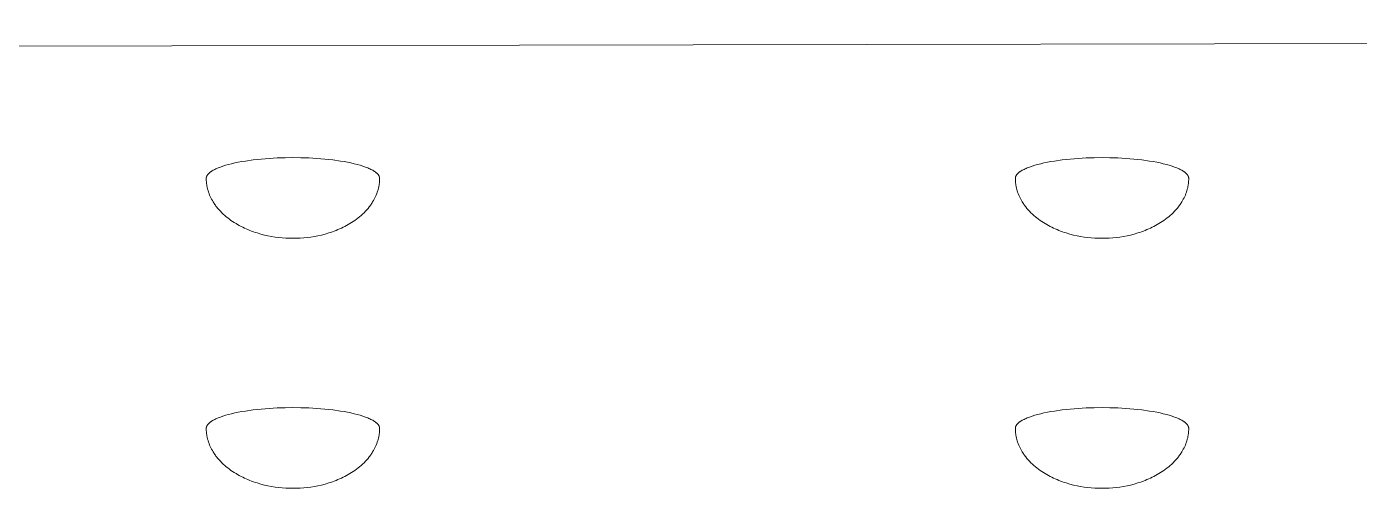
# Model space of a CAD drawing. Header units: inches. Extents: x -9 to 187, y -3 to 135.
# Drawn here: x 43 to 47.539, y 69.343 to 70.915 of the extents above; entities that cross this region are included whole.
import ezdxf

# ---------------------------------------------------------------- set-up
doc = ezdxf.new("R2010")
doc.units = ezdxf.units.IN
doc.layers.add('ZANO_R', color=7, linetype='Continuous', lineweight=0)

msp = doc.modelspace()

# ---------------------------------------------------------------- linework, layer by layer
at = {"layer": 'ZANO_R'}
for p, q in [((78.53873, 70.91451), (12.03027, 70.7902)), ((43.69785, 70.448), (43.68732, 70.44534)), ((43.70893, 70.45053), (43.69785, 70.448)), ((43.72053, 70.45291), (43.70893, 70.45053)), ((43.73259, 70.45514), (43.72053, 70.45291)), ((43.74506, 70.45721), (43.73259, 70.45514)), ((43.77102, 70.46085), (43.74506, 70.45721)), ((43.79794, 70.4638), (43.77102, 70.46085)), ((43.82538, 70.46604), (43.79794, 70.4638)), ((43.8529, 70.46759), (43.82538, 70.46604)), ((43.8801, 70.46849), (43.8529, 70.46759)), ((43.90663, 70.46878), (43.8801, 70.46849)), ((43.93316, 70.46849), (43.90663, 70.46878)), ((43.96035, 70.46759), (43.93316, 70.46849)), ((43.98787, 70.46604), (43.96035, 70.46759)), ((44.01531, 70.4638), (43.98787, 70.46604)), ((44.04224, 70.46085), (44.01531, 70.4638)), ((44.06819, 70.45721), (44.04224, 70.46085)), ((44.08067, 70.45514), (44.06819, 70.45721)), ((44.09273, 70.45291), (44.08067, 70.45514)), ((44.10432, 70.45053), (44.09273, 70.45291)), ((44.1154, 70.448), (44.10432, 70.45053)), ((44.12593, 70.44534), (44.1154, 70.448)), ((46.44307, 70.44534), (46.45359, 70.448)), ((46.45359, 70.448), (46.46467, 70.45053)), ((46.46467, 70.45053), (46.47627, 70.45291)), ((46.47627, 70.45291), (46.48833, 70.45514)), ((46.48833, 70.45514), (46.5008, 70.45721)), ((46.5008, 70.45721), (46.52676, 70.46085)), ((46.52676, 70.46085), (46.55369, 70.4638)), ((46.55369, 70.4638), (46.58113, 70.46604)), ((46.58113, 70.46604), (46.60864, 70.46759)), ((46.60864, 70.46759), (46.63584, 70.46849)), ((46.63584, 70.46849), (46.66237, 70.46878)), ((46.66237, 70.46878), (46.6889, 70.46849)), ((46.6889, 70.46849), (46.71609, 70.46759)), ((46.71609, 70.46759), (46.74361, 70.46604)), ((46.74361, 70.46604), (46.77105, 70.4638)), ((46.77105, 70.4638), (46.79798, 70.46085)), ((46.79798, 70.46085), (46.82394, 70.45721)), ((46.82394, 70.45721), (46.83641, 70.45514)), ((46.83641, 70.45514), (46.84847, 70.45291)), ((46.84847, 70.45291), (46.86006, 70.45053)), ((46.86006, 70.45053), (46.87115, 70.448)), ((46.87115, 70.448), (46.88167, 70.44534)), ((43.61166, 70.40101), (43.61159, 70.40061)), ((43.61174, 70.40141), (43.61166, 70.40101)), ((43.61183, 70.40181), (43.61174, 70.40141)), ((43.61193, 70.40221), (43.61183, 70.40181)), ((43.61204, 70.40261), (43.61193, 70.40221)), ((43.61215, 70.40301), (43.61204, 70.40261)), ((43.61228, 70.40341), (43.61215, 70.40301)), ((43.61242, 70.40382), (43.61228, 70.40341)), ((43.61256, 70.40422), (43.61242, 70.40382)), ((43.61272, 70.40462), (43.61256, 70.40422)), ((43.61289, 70.40503), (43.61272, 70.40462)), ((43.61306, 70.40544), (43.61289, 70.40503)), ((43.61325, 70.40584), (43.61306, 70.40544)), ((43.61345, 70.40625), (43.61325, 70.40584)), ((43.61365, 70.40666), (43.61345, 70.40625)), ((43.61387, 70.40706), (43.61365, 70.40666)), ((43.6141, 70.40747), (43.61387, 70.40706)), ((43.61434, 70.40788), (43.6141, 70.40747)), ((43.61459, 70.40829), (43.61434, 70.40788)), ((43.61485, 70.4087), (43.61459, 70.40829)), ((43.61511, 70.40911), (43.61485, 70.4087)), ((43.61569, 70.40993), (43.61511, 70.40911)), ((43.6163, 70.41075), (43.61569, 70.40993)), ((43.61695, 70.41158), (43.6163, 70.41075)), ((43.61765, 70.4124), (43.61695, 70.41158)), ((43.61839, 70.41323), (43.61765, 70.4124)), ((43.61918, 70.41405), (43.61839, 70.41323)), ((43.62001, 70.41488), (43.61918, 70.41405)), ((43.62088, 70.41571), (43.62001, 70.41488)), ((43.6218, 70.41654), (43.62088, 70.41571)), ((43.62277, 70.41736), (43.6218, 70.41654)), ((43.62377, 70.41819), (43.62277, 70.41736)), ((43.62483, 70.41902), (43.62377, 70.41819)), ((43.62593, 70.41984), (43.62483, 70.41902)), ((43.62707, 70.42067), (43.62593, 70.41984)), ((43.62826, 70.42149), (43.62707, 70.42067)), ((43.62949, 70.42231), (43.62826, 70.42149)), ((43.6321, 70.42396), (43.62949, 70.42231)), ((43.63489, 70.42559), (43.6321, 70.42396)), ((43.63786, 70.42721), (43.63489, 70.42559)), ((43.64102, 70.42882), (43.63786, 70.42721)), ((43.64435, 70.43042), (43.64102, 70.42882)), ((43.64787, 70.43201), (43.64435, 70.43042)), ((43.65157, 70.43358), (43.64787, 70.43201)), ((43.65545, 70.43513), (43.65157, 70.43358)), ((43.6595, 70.43666), (43.65545, 70.43513)), ((43.66812, 70.43966), (43.6595, 70.43666)), ((43.6774, 70.44255), (43.66812, 70.43966)), ((43.68732, 70.44534), (43.6774, 70.44255)), ((44.13585, 70.44255), (44.12593, 70.44534)), ((44.14514, 70.43966), (44.13585, 70.44255)), ((44.15376, 70.43666), (44.14514, 70.43966)), ((44.15781, 70.43513), (44.15376, 70.43666)), ((44.16168, 70.43358), (44.15781, 70.43513)), ((44.16538, 70.43201), (44.16168, 70.43358)), ((44.1689, 70.43042), (44.16538, 70.43201)), ((44.17224, 70.42882), (44.1689, 70.43042)), ((44.17539, 70.42721), (44.17224, 70.42882)), ((44.17836, 70.42559), (44.17539, 70.42721)), ((44.18115, 70.42396), (44.17836, 70.42559)), ((44.18376, 70.42231), (44.18115, 70.42396)), ((44.18499, 70.42149), (44.18376, 70.42231)), ((44.18618, 70.42067), (44.18499, 70.42149)), ((44.18733, 70.41984), (44.18618, 70.42067)), ((44.18842, 70.41902), (44.18733, 70.41984)), ((44.18948, 70.41819), (44.18842, 70.41902)), ((44.19049, 70.41736), (44.18948, 70.41819)), ((44.19145, 70.41654), (44.19049, 70.41736)), ((44.19237, 70.41571), (44.19145, 70.41654)), ((44.19324, 70.41488), (44.19237, 70.41571)), ((44.19407, 70.41405), (44.19324, 70.41488)), ((44.19486, 70.41323), (44.19407, 70.41405)), ((44.1956, 70.4124), (44.19486, 70.41323)), ((44.1963, 70.41158), (44.1956, 70.4124)), ((44.19695, 70.41075), (44.1963, 70.41158)), ((44.19757, 70.40993), (44.19695, 70.41075)), ((44.19814, 70.40911), (44.19757, 70.40993)), ((44.19841, 70.4087), (44.19814, 70.40911)), ((44.19867, 70.40829), (44.19841, 70.4087)), ((44.19891, 70.40788), (44.19867, 70.40829)), ((44.19915, 70.40747), (44.19891, 70.40788)), ((44.19938, 70.40706), (44.19915, 70.40747)), ((44.1996, 70.40666), (44.19938, 70.40706)), ((44.1998, 70.40625), (44.1996, 70.40666)), ((44.2, 70.40584), (44.1998, 70.40625)), ((44.20019, 70.40544), (44.2, 70.40584)), ((44.20037, 70.40503), (44.20019, 70.40544)), ((44.20053, 70.40462), (44.20037, 70.40503)), ((44.20069, 70.40422), (44.20053, 70.40462)), ((44.20084, 70.40382), (44.20069, 70.40422)), ((44.20097, 70.40341), (44.20084, 70.40382)), ((44.2011, 70.40301), (44.20097, 70.40341)), ((44.20122, 70.40261), (44.2011, 70.40301)), ((44.20132, 70.40221), (44.20122, 70.40261)), ((44.20142, 70.40181), (44.20132, 70.40221)), ((44.20151, 70.40141), (44.20142, 70.40181)), ((44.20159, 70.40101), (44.20151, 70.40141)), ((44.20166, 70.40061), (44.20159, 70.40101)), ((46.36734, 70.40061), (46.3674, 70.40101)), ((46.3674, 70.40101), (46.36748, 70.40141)), ((46.36748, 70.40141), (46.36757, 70.40181)), ((46.36757, 70.40181), (46.36767, 70.40221)), ((46.36767, 70.40221), (46.36778, 70.40261)), ((46.36778, 70.40261), (46.36789, 70.40301)), ((46.36789, 70.40301), (46.36802, 70.40341)), ((46.36802, 70.40341), (46.36816, 70.40382)), ((46.36816, 70.40382), (46.36831, 70.40422)), ((46.36831, 70.40422), (46.36846, 70.40462)), ((46.36846, 70.40462), (46.36863, 70.40503)), ((46.36863, 70.40503), (46.36881, 70.40544)), ((46.36881, 70.40544), (46.36899, 70.40584)), ((46.36899, 70.40584), (46.36919, 70.40625)), ((46.36919, 70.40625), (46.3694, 70.40666)), ((46.3694, 70.40666), (46.36961, 70.40706)), ((46.36961, 70.40706), (46.36984, 70.40747)), ((46.36984, 70.40747), (46.37008, 70.40788)), ((46.37008, 70.40788), (46.37033, 70.40829)), ((46.37033, 70.40829), (46.37059, 70.4087)), ((46.37059, 70.4087), (46.37086, 70.40911)), ((46.37086, 70.40911), (46.37143, 70.40993)), ((46.37143, 70.40993), (46.37204, 70.41075)), ((46.37204, 70.41075), (46.3727, 70.41158)), ((46.3727, 70.41158), (46.37339, 70.4124)), ((46.37339, 70.4124), (46.37414, 70.41323)), ((46.37414, 70.41323), (46.37492, 70.41405)), ((46.37492, 70.41405), (46.37575, 70.41488)), ((46.37575, 70.41488), (46.37663, 70.41571)), ((46.37663, 70.41571), (46.37755, 70.41654)), ((46.37755, 70.41654), (46.37851, 70.41736)), ((46.37851, 70.41736), (46.37952, 70.41819)), ((46.37952, 70.41819), (46.38057, 70.41902)), ((46.38057, 70.41902), (46.38167, 70.41984)), ((46.38167, 70.41984), (46.38281, 70.42067)), ((46.38281, 70.42067), (46.384, 70.42149)), ((46.384, 70.42149), (46.38524, 70.42231)), ((46.38524, 70.42231), (46.38784, 70.42396)), ((46.38784, 70.42396), (46.39063, 70.42559)), ((46.39063, 70.42559), (46.3936, 70.42721)), ((46.3936, 70.42721), (46.39676, 70.42882)), ((46.39676, 70.42882), (46.4001, 70.43042)), ((46.4001, 70.43042), (46.40361, 70.43201)), ((46.40361, 70.43201), (46.40731, 70.43358)), ((46.40731, 70.43358), (46.41119, 70.43513)), ((46.41119, 70.43513), (46.41524, 70.43666)), ((46.41524, 70.43666), (46.42386, 70.43966)), ((46.42386, 70.43966), (46.43314, 70.44255)), ((46.43314, 70.44255), (46.44307, 70.44534)), ((46.88167, 70.44534), (46.89159, 70.44255)), ((46.89159, 70.44255), (46.90088, 70.43966)), ((46.90088, 70.43966), (46.9095, 70.43666)), ((46.9095, 70.43666), (46.91355, 70.43513)), ((46.91355, 70.43513), (46.91742, 70.43358)), ((46.91742, 70.43358), (46.92112, 70.43201)), ((46.92112, 70.43201), (46.92464, 70.43042)), ((46.92464, 70.43042), (46.92798, 70.42882)), ((46.92798, 70.42882), (46.93113, 70.42721)), ((46.93113, 70.42721), (46.93411, 70.42559)), ((46.93411, 70.42559), (46.9369, 70.42396)), ((46.9369, 70.42396), (46.9395, 70.42231)), ((46.9395, 70.42231), (46.94074, 70.42149)), ((46.94074, 70.42149), (46.94193, 70.42067)), ((46.94193, 70.42067), (46.94307, 70.41984)), ((46.94307, 70.41984), (46.94417, 70.41902)), ((46.94417, 70.41902), (46.94522, 70.41819)), ((46.94522, 70.41819), (46.94623, 70.41736)), ((46.94623, 70.41736), (46.94719, 70.41654)), ((46.94719, 70.41654), (46.94811, 70.41571)), ((46.94811, 70.41571), (46.94898, 70.41488)), ((46.94898, 70.41488), (46.94981, 70.41405)), ((46.94981, 70.41405), (46.9506, 70.41323)), ((46.9506, 70.41323), (46.95134, 70.4124)), ((46.95134, 70.4124), (46.95204, 70.41158)), ((46.95204, 70.41158), (46.9527, 70.41075)), ((46.9527, 70.41075), (46.95331, 70.40993)), ((46.95331, 70.40993), (46.95388, 70.40911)), ((46.95388, 70.40911), (46.95415, 70.4087)), ((46.95415, 70.4087), (46.95441, 70.40829)), ((46.95441, 70.40829), (46.95466, 70.40788)), ((46.95466, 70.40788), (46.95489, 70.40747)), ((46.95489, 70.40747), (46.95512, 70.40706)), ((46.95512, 70.40706), (46.95534, 70.40666)), ((46.95534, 70.40666), (46.95555, 70.40625)), ((46.95555, 70.40625), (46.95574, 70.40584)), ((46.95574, 70.40584), (46.95593, 70.40544)), ((46.95593, 70.40544), (46.95611, 70.40503)), ((46.95611, 70.40503), (46.95627, 70.40462)), ((46.95627, 70.40462), (46.95643, 70.40422)), ((46.95643, 70.40422), (46.95658, 70.40382)), ((46.95658, 70.40382), (46.95671, 70.40341)), ((46.95671, 70.40341), (46.95684, 70.40301)), ((46.95684, 70.40301), (46.95696, 70.40261)), ((46.95696, 70.40261), (46.95707, 70.40221)), ((46.95707, 70.40221), (46.95716, 70.40181)), ((46.95716, 70.40181), (46.95725, 70.40141)), ((46.95725, 70.40141), (46.95733, 70.40101)), ((46.95733, 70.40101), (46.9574, 70.40061)), ((43.61139, 70.39863), (43.61137, 70.39824)), ((43.61137, 70.39824), (43.61137, 70.39785)), ((43.61139, 70.39518), (43.61137, 70.39785)), ((43.61141, 70.39903), (43.61139, 70.39863)), ((43.61147, 70.39252), (43.61139, 70.39518)), ((43.61144, 70.39942), (43.61141, 70.39903)), ((43.61148, 70.39982), (43.61144, 70.39942)), ((43.61159, 70.38987), (43.61147, 70.39252)), ((43.61153, 70.40021), (43.61148, 70.39982)), ((43.61159, 70.40061), (43.61153, 70.40021)), ((43.61177, 70.38723), (43.61159, 70.38987)), ((43.61199, 70.3846), (43.61177, 70.38723)), ((43.61226, 70.38198), (43.61199, 70.3846)), ((43.61258, 70.37936), (43.61226, 70.38198)), ((43.61295, 70.37676), (43.61258, 70.37936)), ((43.61337, 70.37416), (43.61295, 70.37676)), ((43.61383, 70.37158), (43.61337, 70.37416)), ((43.61434, 70.36901), (43.61383, 70.37158)), ((43.61489, 70.36644), (43.61434, 70.36901)), ((43.6155, 70.36389), (43.61489, 70.36644)), ((43.61614, 70.36135), (43.6155, 70.36389)), ((43.61683, 70.35882), (43.61614, 70.36135)), ((43.61757, 70.3563), (43.61683, 70.35882)), ((43.61917, 70.3513), (43.61757, 70.3563)), ((44.19568, 70.3563), (44.19408, 70.3513)), ((44.19642, 70.35882), (44.19568, 70.3563)), ((44.19711, 70.36135), (44.19642, 70.35882)), ((44.19776, 70.36389), (44.19711, 70.36135)), ((44.19836, 70.36644), (44.19776, 70.36389)), ((44.19891, 70.36901), (44.19836, 70.36644)), ((44.19942, 70.37158), (44.19891, 70.36901)), ((44.19988, 70.37416), (44.19942, 70.37158)), ((44.2003, 70.37676), (44.19988, 70.37416)), ((44.20067, 70.37936), (44.2003, 70.37676)), ((44.20099, 70.38198), (44.20067, 70.37936)), ((44.20126, 70.3846), (44.20099, 70.38198)), ((44.20148, 70.38723), (44.20126, 70.3846)), ((44.20166, 70.38987), (44.20148, 70.38723)), ((44.20172, 70.40021), (44.20166, 70.40061)), ((44.20178, 70.39252), (44.20166, 70.38987)), ((44.20177, 70.39982), (44.20172, 70.40021)), ((44.20181, 70.39942), (44.20177, 70.39982)), ((44.20186, 70.39518), (44.20178, 70.39252)), ((44.20184, 70.39903), (44.20181, 70.39942)), ((44.20187, 70.39863), (44.20184, 70.39903)), ((44.20188, 70.39785), (44.20186, 70.39518)), ((44.20188, 70.39824), (44.20187, 70.39863)), ((44.20188, 70.39785), (44.20188, 70.39824)), ((46.36711, 70.39785), (46.36712, 70.39824)), ((46.36714, 70.39518), (46.36711, 70.39785)), ((46.36712, 70.39824), (46.36713, 70.39863)), ((46.36713, 70.39863), (46.36715, 70.39903)), ((46.36721, 70.39252), (46.36714, 70.39518)), ((46.36715, 70.39903), (46.36718, 70.39942)), ((46.36718, 70.39942), (46.36723, 70.39982)), ((46.36734, 70.38987), (46.36721, 70.39252)), ((46.36723, 70.39982), (46.36728, 70.40021)), ((46.36728, 70.40021), (46.36734, 70.40061)), ((46.36751, 70.38723), (46.36734, 70.38987)), ((46.36773, 70.3846), (46.36751, 70.38723)), ((46.36801, 70.38198), (46.36773, 70.3846)), ((46.36833, 70.37936), (46.36801, 70.38198)), ((46.3687, 70.37676), (46.36833, 70.37936)), ((46.36911, 70.37416), (46.3687, 70.37676)), ((46.36957, 70.37158), (46.36911, 70.37416)), ((46.37008, 70.36901), (46.36957, 70.37158)), ((46.37064, 70.36644), (46.37008, 70.36901)), ((46.37124, 70.36389), (46.37064, 70.36644)), ((46.37188, 70.36135), (46.37124, 70.36389)), ((46.37257, 70.35882), (46.37188, 70.36135)), ((46.37331, 70.3563), (46.37257, 70.35882)), ((46.37491, 70.3513), (46.37331, 70.3563)), ((46.95143, 70.3563), (46.94982, 70.3513)), ((46.95216, 70.35882), (46.95143, 70.3563)), ((46.95285, 70.36135), (46.95216, 70.35882)), ((46.9535, 70.36389), (46.95285, 70.36135)), ((46.9541, 70.36644), (46.9535, 70.36389)), ((46.95466, 70.36901), (46.9541, 70.36644)), ((46.95516, 70.37158), (46.95466, 70.36901)), ((46.95563, 70.37416), (46.95516, 70.37158)), ((46.95604, 70.37676), (46.95563, 70.37416)), ((46.95641, 70.37936), (46.95604, 70.37676)), ((46.95673, 70.38198), (46.95641, 70.37936)), ((46.957, 70.3846), (46.95673, 70.38198)), ((46.95723, 70.38723), (46.957, 70.3846)), ((46.9574, 70.38987), (46.95723, 70.38723)), ((46.9574, 70.40061), (46.95746, 70.40021)), ((46.95752, 70.39252), (46.9574, 70.38987)), ((46.95746, 70.40021), (46.95751, 70.39982)), ((46.95751, 70.39982), (46.95755, 70.39942)), ((46.9576, 70.39518), (46.95752, 70.39252)), ((46.95755, 70.39942), (46.95758, 70.39903)), ((46.95758, 70.39903), (46.95761, 70.39863)), ((46.95763, 70.39785), (46.9576, 70.39518)), ((46.95761, 70.39863), (46.95762, 70.39824)), ((46.95762, 70.39824), (46.95763, 70.39785)), ((43.62095, 70.34635), (43.61917, 70.3513)), ((43.6229, 70.34145), (43.62095, 70.34635)), ((43.62501, 70.33661), (43.6229, 70.34145)), ((43.62729, 70.33182), (43.62501, 70.33661)), ((43.62973, 70.32709), (43.62729, 70.33182)), ((43.63233, 70.32243), (43.62973, 70.32709)), ((43.63508, 70.31782), (43.63233, 70.32243)), ((43.63687, 70.31498), (43.63508, 70.31782)), ((43.63872, 70.31218), (43.63687, 70.31498)), ((43.64061, 70.30941), (43.63872, 70.31218)), ((44.17454, 70.31218), (44.17264, 70.30941)), ((44.17638, 70.31498), (44.17454, 70.31218)), ((44.17817, 70.31782), (44.17638, 70.31498)), ((44.18092, 70.32243), (44.17817, 70.31782)), ((44.18352, 70.32709), (44.18092, 70.32243)), ((44.18596, 70.33182), (44.18352, 70.32709)), ((44.18824, 70.33661), (44.18596, 70.33182)), ((44.19035, 70.34145), (44.18824, 70.33661)), ((44.1923, 70.34635), (44.19035, 70.34145)), ((44.19408, 70.3513), (44.1923, 70.34635)), ((46.37669, 70.34635), (46.37491, 70.3513)), ((46.37864, 70.34145), (46.37669, 70.34635)), ((46.38075, 70.33661), (46.37864, 70.34145)), ((46.38303, 70.33182), (46.38075, 70.33661)), ((46.38547, 70.32709), (46.38303, 70.33182)), ((46.38807, 70.32243), (46.38547, 70.32709)), ((46.39082, 70.31782), (46.38807, 70.32243)), ((46.39261, 70.31498), (46.39082, 70.31782)), ((46.39446, 70.31218), (46.39261, 70.31498)), ((46.39635, 70.30941), (46.39446, 70.31218)), ((46.93028, 70.31218), (46.92838, 70.30941)), ((46.93212, 70.31498), (46.93028, 70.31218)), ((46.93391, 70.31782), (46.93212, 70.31498)), ((46.93667, 70.32243), (46.93391, 70.31782)), ((46.93926, 70.32709), (46.93667, 70.32243)), ((46.9417, 70.33182), (46.93926, 70.32709)), ((46.94398, 70.33661), (46.9417, 70.33182)), ((46.9461, 70.34145), (46.94398, 70.33661)), ((46.94804, 70.34635), (46.9461, 70.34145)), ((46.94982, 70.3513), (46.94804, 70.34635)), ((43.64256, 70.30667), (43.64061, 70.30941)), ((43.64455, 70.30397), (43.64256, 70.30667)), ((43.64659, 70.3013), (43.64455, 70.30397)), ((43.65081, 70.29607), (43.64659, 70.3013)), ((43.65521, 70.29098), (43.65081, 70.29607)), ((43.65978, 70.28602), (43.65521, 70.29098)), ((43.6645, 70.2812), (43.65978, 70.28602)), ((43.66938, 70.27652), (43.6645, 70.2812)), ((43.6744, 70.27198), (43.66938, 70.27652)), ((43.67955, 70.26758), (43.6744, 70.27198)), ((43.68482, 70.26332), (43.67955, 70.26758)), ((44.1337, 70.26758), (44.12843, 70.26332)), ((44.13886, 70.27198), (44.1337, 70.26758)), ((44.14387, 70.27652), (44.13886, 70.27198)), ((44.14875, 70.2812), (44.14387, 70.27652)), ((44.15348, 70.28602), (44.14875, 70.2812)), ((44.15804, 70.29098), (44.15348, 70.28602)), ((44.16244, 70.29607), (44.15804, 70.29098)), ((44.16666, 70.3013), (44.16244, 70.29607)), ((44.1687, 70.30397), (44.16666, 70.3013)), ((44.1707, 70.30667), (44.1687, 70.30397)), ((44.17264, 70.30941), (44.1707, 70.30667)), ((46.3983, 70.30667), (46.39635, 70.30941)), ((46.40029, 70.30397), (46.3983, 70.30667)), ((46.40233, 70.3013), (46.40029, 70.30397)), ((46.40655, 70.29607), (46.40233, 70.3013)), ((46.41095, 70.29098), (46.40655, 70.29607)), ((46.41552, 70.28602), (46.41095, 70.29098)), ((46.42024, 70.2812), (46.41552, 70.28602)), ((46.42512, 70.27652), (46.42024, 70.2812)), ((46.43014, 70.27198), (46.42512, 70.27652)), ((46.43529, 70.26758), (46.43014, 70.27198)), ((46.44057, 70.26332), (46.43529, 70.26758)), ((46.88945, 70.26758), (46.88417, 70.26332)), ((46.8946, 70.27198), (46.88945, 70.26758)), ((46.89962, 70.27652), (46.8946, 70.27198)), ((46.90449, 70.2812), (46.89962, 70.27652)), ((46.90922, 70.28602), (46.90449, 70.2812)), ((46.91378, 70.29098), (46.90922, 70.28602)), ((46.91818, 70.29607), (46.91378, 70.29098)), ((46.9224, 70.3013), (46.91818, 70.29607)), ((46.92444, 70.30397), (46.9224, 70.3013)), ((46.92644, 70.30667), (46.92444, 70.30397)), ((46.92838, 70.30941), (46.92644, 70.30667)), ((43.69022, 70.2592), (43.68482, 70.26332)), ((43.69571, 70.25522), (43.69022, 70.2592)), ((43.70131, 70.25138), (43.69571, 70.25522)), ((43.707, 70.24768), (43.70131, 70.25138)), ((43.71277, 70.24412), (43.707, 70.24768)), ((43.71838, 70.24083), (43.71277, 70.24412)), ((43.72406, 70.23766), (43.71838, 70.24083)), ((43.72983, 70.23461), (43.72406, 70.23766)), ((43.73566, 70.23168), (43.72983, 70.23461)), ((43.74156, 70.22886), (43.73566, 70.23168)), ((43.74752, 70.22616), (43.74156, 70.22886)), ((43.75354, 70.22357), (43.74752, 70.22616)), ((43.75961, 70.2211), (43.75354, 70.22357)), ((43.76573, 70.21874), (43.75961, 70.2211)), ((44.05365, 70.2211), (44.04753, 70.21874)), ((44.05972, 70.22357), (44.05365, 70.2211)), ((44.06573, 70.22616), (44.05972, 70.22357)), ((44.07169, 70.22886), (44.06573, 70.22616)), ((44.07759, 70.23168), (44.07169, 70.22886)), ((44.08343, 70.23461), (44.07759, 70.23168)), ((44.08919, 70.23766), (44.08343, 70.23461)), ((44.09488, 70.24083), (44.08919, 70.23766)), ((44.10049, 70.24412), (44.09488, 70.24083)), ((44.10625, 70.24768), (44.10049, 70.24412)), ((44.11194, 70.25138), (44.10625, 70.24768)), ((44.11754, 70.25522), (44.11194, 70.25138)), ((44.12304, 70.2592), (44.11754, 70.25522)), ((44.12843, 70.26332), (44.12304, 70.2592)), ((46.44596, 70.2592), (46.44057, 70.26332)), ((46.45146, 70.25522), (46.44596, 70.2592)), ((46.45705, 70.25138), (46.45146, 70.25522)), ((46.46274, 70.24768), (46.45705, 70.25138)), ((46.46851, 70.24412), (46.46274, 70.24768)), ((46.47412, 70.24083), (46.46851, 70.24412)), ((46.47981, 70.23766), (46.47412, 70.24083)), ((46.48557, 70.23461), (46.47981, 70.23766)), ((46.4914, 70.23168), (46.48557, 70.23461)), ((46.4973, 70.22886), (46.4914, 70.23168)), ((46.50326, 70.22616), (46.4973, 70.22886)), ((46.50928, 70.22357), (46.50326, 70.22616)), ((46.51535, 70.2211), (46.50928, 70.22357)), ((46.52147, 70.21874), (46.51535, 70.2211)), ((46.80939, 70.2211), (46.80327, 70.21874)), ((46.81546, 70.22357), (46.80939, 70.2211)), ((46.82148, 70.22616), (46.81546, 70.22357)), ((46.82744, 70.22886), (46.82148, 70.22616)), ((46.83334, 70.23168), (46.82744, 70.22886)), ((46.83917, 70.23461), (46.83334, 70.23168)), ((46.84493, 70.23766), (46.83917, 70.23461)), ((46.85062, 70.24083), (46.84493, 70.23766)), ((46.85623, 70.24412), (46.85062, 70.24083)), ((46.862, 70.24768), (46.85623, 70.24412)), ((46.86768, 70.25138), (46.862, 70.24768)), ((46.87328, 70.25522), (46.86768, 70.25138)), ((46.87878, 70.2592), (46.87328, 70.25522)), ((46.88417, 70.26332), (46.87878, 70.2592)), ((43.77189, 70.21649), (43.76573, 70.21874)), ((43.7781, 70.21436), (43.77189, 70.21649)), ((43.78434, 70.21234), (43.7781, 70.21436)), ((43.79691, 70.20863), (43.78434, 70.21234)), ((43.80958, 70.20536), (43.79691, 70.20863)), ((43.82151, 70.2027), (43.80958, 70.20536)), ((43.83353, 70.20039), (43.82151, 70.2027)), ((43.84562, 70.19844), (43.83353, 70.20039)), ((43.85777, 70.19684), (43.84562, 70.19844)), ((43.86996, 70.1956), (43.85777, 70.19684)), ((43.88218, 70.19472), (43.86996, 70.1956)), ((43.89441, 70.1942), (43.88218, 70.19472)), ((43.90663, 70.19403), (43.89441, 70.1942)), ((43.91885, 70.1942), (43.90663, 70.19403)), ((43.93107, 70.19472), (43.91885, 70.1942)), ((43.94329, 70.1956), (43.93107, 70.19472)), ((43.95548, 70.19684), (43.94329, 70.1956)), ((43.96763, 70.19844), (43.95548, 70.19684)), ((43.97972, 70.20039), (43.96763, 70.19844)), ((43.99174, 70.2027), (43.97972, 70.20039)), ((44.00367, 70.20536), (43.99174, 70.2027)), ((44.01634, 70.20863), (44.00367, 70.20536)), ((44.02891, 70.21234), (44.01634, 70.20863)), ((44.03516, 70.21436), (44.02891, 70.21234)), ((44.04136, 70.21649), (44.03516, 70.21436)), ((44.04753, 70.21874), (44.04136, 70.21649)), ((46.52763, 70.21649), (46.52147, 70.21874)), ((46.53384, 70.21436), (46.52763, 70.21649)), ((46.54008, 70.21234), (46.53384, 70.21436)), ((46.55266, 70.20863), (46.54008, 70.21234)), ((46.56533, 70.20536), (46.55266, 70.20863)), ((46.57726, 70.2027), (46.56533, 70.20536)), ((46.58927, 70.20039), (46.57726, 70.2027)), ((46.60137, 70.19844), (46.58927, 70.20039)), ((46.61351, 70.19684), (46.60137, 70.19844)), ((46.6257, 70.1956), (46.61351, 70.19684)), ((46.63792, 70.19472), (46.6257, 70.1956)), ((46.65015, 70.1942), (46.63792, 70.19472)), ((46.66237, 70.19403), (46.65015, 70.1942)), ((46.67459, 70.1942), (46.66237, 70.19403)), ((46.68682, 70.19472), (46.67459, 70.1942)), ((46.69903, 70.1956), (46.68682, 70.19472)), ((46.71122, 70.19684), (46.69903, 70.1956)), ((46.72337, 70.19844), (46.71122, 70.19684)), ((46.73546, 70.20039), (46.72337, 70.19844)), ((46.74748, 70.2027), (46.73546, 70.20039)), ((46.75941, 70.20536), (46.74748, 70.2027)), ((46.77208, 70.20863), (46.75941, 70.20536)), ((46.78466, 70.21234), (46.77208, 70.20863)), ((46.7909, 70.21436), (46.78466, 70.21234)), ((46.7971, 70.21649), (46.7909, 70.21436)), ((46.80327, 70.21874), (46.7971, 70.21649)), ((43.65545, 69.58417), (43.65157, 69.58262)), ((43.6595, 69.5857), (43.65545, 69.58417)), ((43.66812, 69.58869), (43.6595, 69.5857)), ((43.6774, 69.59159), (43.66812, 69.58869)), ((43.68732, 69.59438), (43.6774, 69.59159)), ((43.69785, 69.59704), (43.68732, 69.59438)), ((43.70893, 69.59957), (43.69785, 69.59704)), ((43.72053, 69.60195), (43.70893, 69.59957)), ((43.73259, 69.60418), (43.72053, 69.60195)), ((43.74506, 69.60625), (43.73259, 69.60418)), ((43.77102, 69.60989), (43.74506, 69.60625)), ((43.79794, 69.61283), (43.77102, 69.60989)), ((43.82538, 69.61508), (43.79794, 69.61283)), ((43.8529, 69.61663), (43.82538, 69.61508)), ((43.8801, 69.61753), (43.8529, 69.61663)), ((43.90663, 69.61781), (43.8801, 69.61753)), ((43.93316, 69.61753), (43.90663, 69.61781)), ((43.96035, 69.61663), (43.93316, 69.61753)), ((43.98787, 69.61508), (43.96035, 69.61663)), ((44.01531, 69.61283), (43.98787, 69.61508)), ((44.04224, 69.60989), (44.01531, 69.61283)), ((44.06819, 69.60625), (44.04224, 69.60989)), ((44.08067, 69.60418), (44.06819, 69.60625)), ((44.09273, 69.60195), (44.08067, 69.60418)), ((44.10432, 69.59957), (44.09273, 69.60195)), ((44.1154, 69.59704), (44.10432, 69.59957)), ((44.12593, 69.59438), (44.1154, 69.59704)), ((44.13585, 69.59159), (44.12593, 69.59438)), ((44.14514, 69.58869), (44.13585, 69.59159)), ((44.15376, 69.5857), (44.14514, 69.58869)), ((44.15781, 69.58417), (44.15376, 69.5857)), ((44.16168, 69.58262), (44.15781, 69.58417)), ((46.40731, 69.58262), (46.41119, 69.58417)), ((46.41119, 69.58417), (46.41524, 69.5857)), ((46.41524, 69.5857), (46.42386, 69.58869)), ((46.42386, 69.58869), (46.43314, 69.59159)), ((46.43314, 69.59159), (46.44307, 69.59438)), ((46.44307, 69.59438), (46.45359, 69.59704)), ((46.45359, 69.59704), (46.46467, 69.59957)), ((46.46467, 69.59957), (46.47627, 69.60195)), ((46.47627, 69.60195), (46.48833, 69.60418)), ((46.48833, 69.60418), (46.5008, 69.60625)), ((46.5008, 69.60625), (46.52676, 69.60989)), ((46.52676, 69.60989), (46.55369, 69.61283)), ((46.55369, 69.61283), (46.58113, 69.61508)), ((46.58113, 69.61508), (46.60864, 69.61663)), ((46.60864, 69.61663), (46.63584, 69.61753)), ((46.63584, 69.61753), (46.66237, 69.61781)), ((46.66237, 69.61781), (46.6889, 69.61753)), ((46.6889, 69.61753), (46.71609, 69.61663)), ((46.71609, 69.61663), (46.74361, 69.61508)), ((46.74361, 69.61508), (46.77105, 69.61283)), ((46.77105, 69.61283), (46.79798, 69.60989)), ((46.79798, 69.60989), (46.82394, 69.60625)), ((46.82394, 69.60625), (46.83641, 69.60418)), ((46.83641, 69.60418), (46.84847, 69.60195)), ((46.84847, 69.60195), (46.86006, 69.59957)), ((46.86006, 69.59957), (46.87115, 69.59704)), ((46.87115, 69.59704), (46.88167, 69.59438)), ((46.88167, 69.59438), (46.89159, 69.59159)), ((46.89159, 69.59159), (46.90088, 69.58869)), ((46.90088, 69.58869), (46.9095, 69.5857)), ((46.9095, 69.5857), (46.91355, 69.58417)), ((46.91355, 69.58417), (46.91742, 69.58262)), ((43.61139, 69.54767), (43.61137, 69.54728)), ((43.61137, 69.54728), (43.61137, 69.54689)), ((43.61139, 69.54422), (43.61137, 69.54689)), ((43.61141, 69.54806), (43.61139, 69.54767)), ((43.61147, 69.54156), (43.61139, 69.54422)), ((43.61144, 69.54846), (43.61141, 69.54806)), ((43.61148, 69.54886), (43.61144, 69.54846)), ((43.61159, 69.53891), (43.61147, 69.54156)), ((43.61153, 69.54925), (43.61148, 69.54886)), ((43.61159, 69.54965), (43.61153, 69.54925)), ((43.61166, 69.55005), (43.61159, 69.54965)), ((43.61177, 69.53627), (43.61159, 69.53891)), ((43.61174, 69.55045), (43.61166, 69.55005)), ((43.61183, 69.55085), (43.61174, 69.55045)), ((43.61193, 69.55125), (43.61183, 69.55085)), ((43.61204, 69.55165), (43.61193, 69.55125)), ((43.61215, 69.55205), (43.61204, 69.55165)), ((43.61228, 69.55245), (43.61215, 69.55205)), ((43.61242, 69.55285), (43.61228, 69.55245)), ((43.61256, 69.55326), (43.61242, 69.55285)), ((43.61272, 69.55366), (43.61256, 69.55326)), ((43.61289, 69.55407), (43.61272, 69.55366)), ((43.61306, 69.55447), (43.61289, 69.55407)), ((43.61325, 69.55488), (43.61306, 69.55447)), ((43.61345, 69.55529), (43.61325, 69.55488)), ((43.61365, 69.55569), (43.61345, 69.55529)), ((43.61387, 69.5561), (43.61365, 69.55569)), ((43.6141, 69.55651), (43.61387, 69.5561)), ((43.61434, 69.55692), (43.6141, 69.55651)), ((43.61459, 69.55733), (43.61434, 69.55692)), ((43.61485, 69.55774), (43.61459, 69.55733)), ((43.61511, 69.55815), (43.61485, 69.55774)), ((43.61569, 69.55897), (43.61511, 69.55815)), ((43.6163, 69.55979), (43.61569, 69.55897)), ((43.61695, 69.56062), (43.6163, 69.55979)), ((43.61765, 69.56144), (43.61695, 69.56062)), ((43.61839, 69.56227), (43.61765, 69.56144)), ((43.61918, 69.56309), (43.61839, 69.56227)), ((43.62001, 69.56392), (43.61918, 69.56309)), ((43.62088, 69.56475), (43.62001, 69.56392)), ((43.6218, 69.56557), (43.62088, 69.56475)), ((43.62277, 69.5664), (43.6218, 69.56557)), ((43.62377, 69.56723), (43.62277, 69.5664)), ((43.62483, 69.56806), (43.62377, 69.56723)), ((43.62593, 69.56888), (43.62483, 69.56806)), ((43.62707, 69.56971), (43.62593, 69.56888)), ((43.62826, 69.57053), (43.62707, 69.56971)), ((43.62949, 69.57135), (43.62826, 69.57053)), ((43.6321, 69.57299), (43.62949, 69.57135)), ((43.63489, 69.57463), (43.6321, 69.57299)), ((43.63786, 69.57625), (43.63489, 69.57463)), ((43.64102, 69.57786), (43.63786, 69.57625)), ((43.64435, 69.57946), (43.64102, 69.57786)), ((43.64787, 69.58105), (43.64435, 69.57946)), ((43.65157, 69.58262), (43.64787, 69.58105)), ((44.16538, 69.58105), (44.16168, 69.58262)), ((44.1689, 69.57946), (44.16538, 69.58105)), ((44.17224, 69.57786), (44.1689, 69.57946)), ((44.17539, 69.57625), (44.17224, 69.57786)), ((44.17836, 69.57463), (44.17539, 69.57625)), ((44.18115, 69.57299), (44.17836, 69.57463)), ((44.18376, 69.57135), (44.18115, 69.57299)), ((44.18499, 69.57053), (44.18376, 69.57135)), ((44.18618, 69.56971), (44.18499, 69.57053)), ((44.18733, 69.56888), (44.18618, 69.56971)), ((44.18842, 69.56806), (44.18733, 69.56888)), ((44.18948, 69.56723), (44.18842, 69.56806)), ((44.19049, 69.5664), (44.18948, 69.56723)), ((44.19145, 69.56557), (44.19049, 69.5664)), ((44.19237, 69.56475), (44.19145, 69.56557)), ((44.19324, 69.56392), (44.19237, 69.56475)), ((44.19407, 69.56309), (44.19324, 69.56392)), ((44.19486, 69.56227), (44.19407, 69.56309)), ((44.1956, 69.56144), (44.19486, 69.56227)), ((44.1963, 69.56062), (44.1956, 69.56144)), ((44.19695, 69.55979), (44.1963, 69.56062)), ((44.19757, 69.55897), (44.19695, 69.55979)), ((44.19814, 69.55815), (44.19757, 69.55897)), ((44.19841, 69.55774), (44.19814, 69.55815)), ((44.19867, 69.55733), (44.19841, 69.55774)), ((44.19891, 69.55692), (44.19867, 69.55733)), ((44.19915, 69.55651), (44.19891, 69.55692)), ((44.19938, 69.5561), (44.19915, 69.55651)), ((44.1996, 69.55569), (44.19938, 69.5561)), ((44.1998, 69.55529), (44.1996, 69.55569)), ((44.2, 69.55488), (44.1998, 69.55529)), ((44.20019, 69.55447), (44.2, 69.55488)), ((44.20037, 69.55407), (44.20019, 69.55447)), ((44.20053, 69.55366), (44.20037, 69.55407)), ((44.20069, 69.55326), (44.20053, 69.55366)), ((44.20084, 69.55285), (44.20069, 69.55326)), ((44.20097, 69.55245), (44.20084, 69.55285)), ((44.2011, 69.55205), (44.20097, 69.55245)), ((44.20122, 69.55165), (44.2011, 69.55205)), ((44.20132, 69.55125), (44.20122, 69.55165)), ((44.20142, 69.55085), (44.20132, 69.55125)), ((44.20151, 69.55045), (44.20142, 69.55085)), ((44.20166, 69.53891), (44.20148, 69.53627)), ((44.20159, 69.55005), (44.20151, 69.55045)), ((44.20166, 69.54965), (44.20159, 69.55005)), ((44.20172, 69.54925), (44.20166, 69.54965)), ((44.20178, 69.54156), (44.20166, 69.53891)), ((44.20177, 69.54886), (44.20172, 69.54925)), ((44.20181, 69.54846), (44.20177, 69.54886)), ((44.20186, 69.54422), (44.20178, 69.54156)), ((44.20184, 69.54806), (44.20181, 69.54846)), ((44.20187, 69.54767), (44.20184, 69.54806)), ((44.20188, 69.54689), (44.20186, 69.54422)), ((44.20188, 69.54728), (44.20187, 69.54767)), ((44.20188, 69.54689), (44.20188, 69.54728)), ((46.36711, 69.54689), (46.36712, 69.54728)), ((46.36714, 69.54422), (46.36711, 69.54689)), ((46.36712, 69.54728), (46.36713, 69.54767)), ((46.36713, 69.54767), (46.36715, 69.54806)), ((46.36721, 69.54156), (46.36714, 69.54422)), ((46.36715, 69.54806), (46.36718, 69.54846)), ((46.36718, 69.54846), (46.36723, 69.54886)), ((46.36734, 69.53891), (46.36721, 69.54156)), ((46.36723, 69.54886), (46.36728, 69.54925)), ((46.36728, 69.54925), (46.36734, 69.54965)), ((46.36734, 69.54965), (46.3674, 69.55005)), ((46.36751, 69.53627), (46.36734, 69.53891)), ((46.3674, 69.55005), (46.36748, 69.55045)), ((46.36748, 69.55045), (46.36757, 69.55085)), ((46.36757, 69.55085), (46.36767, 69.55125)), ((46.36767, 69.55125), (46.36778, 69.55165)), ((46.36778, 69.55165), (46.36789, 69.55205)), ((46.36789, 69.55205), (46.36802, 69.55245)), ((46.36802, 69.55245), (46.36816, 69.55285)), ((46.36816, 69.55285), (46.36831, 69.55326)), ((46.36831, 69.55326), (46.36846, 69.55366)), ((46.36846, 69.55366), (46.36863, 69.55407)), ((46.36863, 69.55407), (46.36881, 69.55447)), ((46.36881, 69.55447), (46.36899, 69.55488)), ((46.36899, 69.55488), (46.36919, 69.55529)), ((46.36919, 69.55529), (46.3694, 69.55569)), ((46.3694, 69.55569), (46.36961, 69.5561)), ((46.36961, 69.5561), (46.36984, 69.55651)), ((46.36984, 69.55651), (46.37008, 69.55692)), ((46.37008, 69.55692), (46.37033, 69.55733)), ((46.37033, 69.55733), (46.37059, 69.55774)), ((46.37059, 69.55774), (46.37086, 69.55815)), ((46.37086, 69.55815), (46.37143, 69.55897)), ((46.37143, 69.55897), (46.37204, 69.55979)), ((46.37204, 69.55979), (46.3727, 69.56062)), ((46.3727, 69.56062), (46.37339, 69.56144)), ((46.37339, 69.56144), (46.37414, 69.56227)), ((46.37414, 69.56227), (46.37492, 69.56309)), ((46.37492, 69.56309), (46.37575, 69.56392)), ((46.37575, 69.56392), (46.37663, 69.56475)), ((46.37663, 69.56475), (46.37755, 69.56557)), ((46.37755, 69.56557), (46.37851, 69.5664)), ((46.37851, 69.5664), (46.37952, 69.56723)), ((46.37952, 69.56723), (46.38057, 69.56806)), ((46.38057, 69.56806), (46.38167, 69.56888)), ((46.38167, 69.56888), (46.38281, 69.56971)), ((46.38281, 69.56971), (46.384, 69.57053)), ((46.384, 69.57053), (46.38524, 69.57135)), ((46.38524, 69.57135), (46.38784, 69.57299)), ((46.38784, 69.57299), (46.39063, 69.57463)), ((46.39063, 69.57463), (46.3936, 69.57625)), ((46.3936, 69.57625), (46.39676, 69.57786)), ((46.39676, 69.57786), (46.4001, 69.57946)), ((46.4001, 69.57946), (46.40361, 69.58105)), ((46.40361, 69.58105), (46.40731, 69.58262)), ((46.91742, 69.58262), (46.92112, 69.58105)), ((46.92112, 69.58105), (46.92464, 69.57946)), ((46.92464, 69.57946), (46.92798, 69.57786)), ((46.92798, 69.57786), (46.93113, 69.57625)), ((46.93113, 69.57625), (46.93411, 69.57463)), ((46.93411, 69.57463), (46.9369, 69.57299)), ((46.9369, 69.57299), (46.9395, 69.57135)), ((46.9395, 69.57135), (46.94074, 69.57053)), ((46.94074, 69.57053), (46.94193, 69.56971)), ((46.94193, 69.56971), (46.94307, 69.56888)), ((46.94307, 69.56888), (46.94417, 69.56806)), ((46.94417, 69.56806), (46.94522, 69.56723)), ((46.94522, 69.56723), (46.94623, 69.5664)), ((46.94623, 69.5664), (46.94719, 69.56557)), ((46.94719, 69.56557), (46.94811, 69.56475)), ((46.94811, 69.56475), (46.94898, 69.56392)), ((46.94898, 69.56392), (46.94981, 69.56309)), ((46.94981, 69.56309), (46.9506, 69.56227)), ((46.9506, 69.56227), (46.95134, 69.56144)), ((46.95134, 69.56144), (46.95204, 69.56062)), ((46.95204, 69.56062), (46.9527, 69.55979)), ((46.9527, 69.55979), (46.95331, 69.55897)), ((46.95331, 69.55897), (46.95388, 69.55815)), ((46.95388, 69.55815), (46.95415, 69.55774)), ((46.95415, 69.55774), (46.95441, 69.55733)), ((46.95441, 69.55733), (46.95466, 69.55692)), ((46.95466, 69.55692), (46.95489, 69.55651)), ((46.95489, 69.55651), (46.95512, 69.5561)), ((46.95512, 69.5561), (46.95534, 69.55569)), ((46.95534, 69.55569), (46.95555, 69.55529)), ((46.95555, 69.55529), (46.95574, 69.55488)), ((46.95574, 69.55488), (46.95593, 69.55447)), ((46.95593, 69.55447), (46.95611, 69.55407)), ((46.95611, 69.55407), (46.95627, 69.55366)), ((46.95627, 69.55366), (46.95643, 69.55326)), ((46.95643, 69.55326), (46.95658, 69.55285)), ((46.95658, 69.55285), (46.95671, 69.55245)), ((46.95671, 69.55245), (46.95684, 69.55205)), ((46.95684, 69.55205), (46.95696, 69.55165)), ((46.95696, 69.55165), (46.95707, 69.55125)), ((46.95707, 69.55125), (46.95716, 69.55085)), ((46.95716, 69.55085), (46.95725, 69.55045)), ((46.9574, 69.53891), (46.95723, 69.53627)), ((46.95725, 69.55045), (46.95733, 69.55005)), ((46.95733, 69.55005), (46.9574, 69.54965)), ((46.9574, 69.54965), (46.95746, 69.54925)), ((46.95752, 69.54156), (46.9574, 69.53891)), ((46.95746, 69.54925), (46.95751, 69.54886)), ((46.95751, 69.54886), (46.95755, 69.54846)), ((46.9576, 69.54422), (46.95752, 69.54156)), ((46.95755, 69.54846), (46.95758, 69.54806)), ((46.95758, 69.54806), (46.95761, 69.54767)), ((46.95763, 69.54689), (46.9576, 69.54422)), ((46.95761, 69.54767), (46.95762, 69.54728)), ((46.95762, 69.54728), (46.95763, 69.54689)), ((43.61199, 69.53364), (43.61177, 69.53627)), ((43.61226, 69.53102), (43.61199, 69.53364)), ((43.61258, 69.5284), (43.61226, 69.53102)), ((43.61295, 69.5258), (43.61258, 69.5284)), ((43.61337, 69.5232), (43.61295, 69.5258)), ((43.61383, 69.52062), (43.61337, 69.5232)), ((43.61434, 69.51804), (43.61383, 69.52062)), ((43.61489, 69.51548), (43.61434, 69.51804)), ((43.6155, 69.51293), (43.61489, 69.51548)), ((43.61614, 69.51039), (43.6155, 69.51293)), ((43.61683, 69.50786), (43.61614, 69.51039)), ((43.61757, 69.50534), (43.61683, 69.50786)), ((43.61917, 69.50034), (43.61757, 69.50534)), ((43.62095, 69.49539), (43.61917, 69.50034)), ((43.6229, 69.49049), (43.62095, 69.49539)), ((44.1923, 69.49539), (44.19035, 69.49049)), ((44.19408, 69.50034), (44.1923, 69.49539)), ((44.19568, 69.50534), (44.19408, 69.50034)), ((44.19642, 69.50786), (44.19568, 69.50534)), ((44.19711, 69.51039), (44.19642, 69.50786)), ((44.19776, 69.51293), (44.19711, 69.51039)), ((44.19836, 69.51548), (44.19776, 69.51293)), ((44.19891, 69.51804), (44.19836, 69.51548)), ((44.19942, 69.52062), (44.19891, 69.51804)), ((44.19988, 69.5232), (44.19942, 69.52062)), ((44.2003, 69.5258), (44.19988, 69.5232)), ((44.20067, 69.5284), (44.2003, 69.5258)), ((44.20099, 69.53102), (44.20067, 69.5284)), ((44.20126, 69.53364), (44.20099, 69.53102)), ((44.20148, 69.53627), (44.20126, 69.53364)), ((46.36773, 69.53364), (46.36751, 69.53627)), ((46.36801, 69.53102), (46.36773, 69.53364)), ((46.36833, 69.5284), (46.36801, 69.53102)), ((46.3687, 69.5258), (46.36833, 69.5284)), ((46.36911, 69.5232), (46.3687, 69.5258)), ((46.36957, 69.52062), (46.36911, 69.5232)), ((46.37008, 69.51804), (46.36957, 69.52062)), ((46.37064, 69.51548), (46.37008, 69.51804)), ((46.37124, 69.51293), (46.37064, 69.51548)), ((46.37188, 69.51039), (46.37124, 69.51293)), ((46.37257, 69.50786), (46.37188, 69.51039)), ((46.37331, 69.50534), (46.37257, 69.50786)), ((46.37491, 69.50034), (46.37331, 69.50534)), ((46.37669, 69.49539), (46.37491, 69.50034)), ((46.37864, 69.49049), (46.37669, 69.49539)), ((46.94804, 69.49539), (46.9461, 69.49049)), ((46.94982, 69.50034), (46.94804, 69.49539)), ((46.95143, 69.50534), (46.94982, 69.50034)), ((46.95216, 69.50786), (46.95143, 69.50534)), ((46.95285, 69.51039), (46.95216, 69.50786)), ((46.9535, 69.51293), (46.95285, 69.51039)), ((46.9541, 69.51548), (46.9535, 69.51293)), ((46.95466, 69.51804), (46.9541, 69.51548)), ((46.95516, 69.52062), (46.95466, 69.51804)), ((46.95563, 69.5232), (46.95516, 69.52062)), ((46.95604, 69.5258), (46.95563, 69.5232)), ((46.95641, 69.5284), (46.95604, 69.5258)), ((46.95673, 69.53102), (46.95641, 69.5284)), ((46.957, 69.53364), (46.95673, 69.53102)), ((46.95723, 69.53627), (46.957, 69.53364)), ((43.62501, 69.48565), (43.6229, 69.49049)), ((43.62729, 69.48086), (43.62501, 69.48565)), ((43.62973, 69.47613), (43.62729, 69.48086)), ((43.63233, 69.47146), (43.62973, 69.47613)), ((43.63508, 69.46686), (43.63233, 69.47146)), ((43.63687, 69.46402), (43.63508, 69.46686)), ((43.63872, 69.46122), (43.63687, 69.46402)), ((43.64061, 69.45845), (43.63872, 69.46122)), ((43.64256, 69.45571), (43.64061, 69.45845)), ((43.64455, 69.45301), (43.64256, 69.45571)), ((43.64659, 69.45034), (43.64455, 69.45301)), ((43.65081, 69.44511), (43.64659, 69.45034)), ((44.16666, 69.45034), (44.16244, 69.44511)), ((44.1687, 69.45301), (44.16666, 69.45034)), ((44.1707, 69.45571), (44.1687, 69.45301)), ((44.17264, 69.45845), (44.1707, 69.45571)), ((44.17454, 69.46122), (44.17264, 69.45845)), ((44.17638, 69.46402), (44.17454, 69.46122)), ((44.17817, 69.46686), (44.17638, 69.46402)), ((44.18092, 69.47146), (44.17817, 69.46686)), ((44.18352, 69.47613), (44.18092, 69.47146)), ((44.18596, 69.48086), (44.18352, 69.47613)), ((44.18824, 69.48565), (44.18596, 69.48086)), ((44.19035, 69.49049), (44.18824, 69.48565)), ((46.38075, 69.48565), (46.37864, 69.49049)), ((46.38303, 69.48086), (46.38075, 69.48565)), ((46.38547, 69.47613), (46.38303, 69.48086)), ((46.38807, 69.47146), (46.38547, 69.47613)), ((46.39082, 69.46686), (46.38807, 69.47146)), ((46.39261, 69.46402), (46.39082, 69.46686)), ((46.39446, 69.46122), (46.39261, 69.46402)), ((46.39635, 69.45845), (46.39446, 69.46122)), ((46.3983, 69.45571), (46.39635, 69.45845)), ((46.40029, 69.45301), (46.3983, 69.45571)), ((46.40233, 69.45034), (46.40029, 69.45301)), ((46.40655, 69.44511), (46.40233, 69.45034)), ((46.9224, 69.45034), (46.91818, 69.44511)), ((46.92444, 69.45301), (46.9224, 69.45034)), ((46.92644, 69.45571), (46.92444, 69.45301)), ((46.92838, 69.45845), (46.92644, 69.45571)), ((46.93028, 69.46122), (46.92838, 69.45845)), ((46.93212, 69.46402), (46.93028, 69.46122)), ((46.93391, 69.46686), (46.93212, 69.46402)), ((46.93667, 69.47146), (46.93391, 69.46686)), ((46.93926, 69.47613), (46.93667, 69.47146)), ((46.9417, 69.48086), (46.93926, 69.47613)), ((46.94398, 69.48565), (46.9417, 69.48086)), ((46.9461, 69.49049), (46.94398, 69.48565)), ((43.65521, 69.44002), (43.65081, 69.44511)), ((43.65978, 69.43506), (43.65521, 69.44002)), ((43.6645, 69.43024), (43.65978, 69.43506)), ((43.66938, 69.42556), (43.6645, 69.43024)), ((43.6744, 69.42102), (43.66938, 69.42556)), ((43.67955, 69.41662), (43.6744, 69.42102)), ((43.68482, 69.41236), (43.67955, 69.41662)), ((43.69022, 69.40824), (43.68482, 69.41236)), ((43.69571, 69.40426), (43.69022, 69.40824)), ((43.70131, 69.40042), (43.69571, 69.40426)), ((44.11754, 69.40426), (44.11194, 69.40042)), ((44.12304, 69.40824), (44.11754, 69.40426)), ((44.12843, 69.41236), (44.12304, 69.40824)), ((44.1337, 69.41662), (44.12843, 69.41236)), ((44.13886, 69.42102), (44.1337, 69.41662)), ((44.14387, 69.42556), (44.13886, 69.42102)), ((44.14875, 69.43024), (44.14387, 69.42556)), ((44.15348, 69.43506), (44.14875, 69.43024)), ((44.15804, 69.44002), (44.15348, 69.43506)), ((44.16244, 69.44511), (44.15804, 69.44002)), ((46.41095, 69.44002), (46.40655, 69.44511)), ((46.41552, 69.43506), (46.41095, 69.44002)), ((46.42024, 69.43024), (46.41552, 69.43506)), ((46.42512, 69.42556), (46.42024, 69.43024)), ((46.43014, 69.42102), (46.42512, 69.42556)), ((46.43529, 69.41662), (46.43014, 69.42102)), ((46.44057, 69.41236), (46.43529, 69.41662)), ((46.44596, 69.40824), (46.44057, 69.41236)), ((46.45146, 69.40426), (46.44596, 69.40824)), ((46.45705, 69.40042), (46.45146, 69.40426)), ((46.87328, 69.40426), (46.86768, 69.40042)), ((46.87878, 69.40824), (46.87328, 69.40426)), ((46.88417, 69.41236), (46.87878, 69.40824)), ((46.88945, 69.41662), (46.88417, 69.41236)), ((46.8946, 69.42102), (46.88945, 69.41662)), ((46.89962, 69.42556), (46.8946, 69.42102)), ((46.90449, 69.43024), (46.89962, 69.42556)), ((46.90922, 69.43506), (46.90449, 69.43024)), ((46.91378, 69.44002), (46.90922, 69.43506)), ((46.91818, 69.44511), (46.91378, 69.44002)), ((43.707, 69.39672), (43.70131, 69.40042)), ((43.71277, 69.39316), (43.707, 69.39672)), ((43.71838, 69.38987), (43.71277, 69.39316)), ((43.72406, 69.3867), (43.71838, 69.38987)), ((43.72983, 69.38365), (43.72406, 69.3867)), ((43.73566, 69.38072), (43.72983, 69.38365)), ((43.74156, 69.3779), (43.73566, 69.38072)), ((43.74752, 69.3752), (43.74156, 69.3779)), ((43.75354, 69.37261), (43.74752, 69.3752)), ((43.75961, 69.37014), (43.75354, 69.37261)), ((43.76573, 69.36778), (43.75961, 69.37014)), ((43.77189, 69.36553), (43.76573, 69.36778)), ((43.7781, 69.3634), (43.77189, 69.36553)), ((43.78434, 69.36137), (43.7781, 69.3634)), ((43.79691, 69.35766), (43.78434, 69.36137)), ((43.80958, 69.35439), (43.79691, 69.35766)), ((44.01634, 69.35766), (44.00367, 69.35439)), ((44.02891, 69.36137), (44.01634, 69.35766)), ((44.03516, 69.3634), (44.02891, 69.36137)), ((44.04136, 69.36553), (44.03516, 69.3634)), ((44.04753, 69.36778), (44.04136, 69.36553)), ((44.05365, 69.37014), (44.04753, 69.36778)), ((44.05972, 69.37261), (44.05365, 69.37014)), ((44.06573, 69.3752), (44.05972, 69.37261)), ((44.07169, 69.3779), (44.06573, 69.3752)), ((44.07759, 69.38072), (44.07169, 69.3779)), ((44.08343, 69.38365), (44.07759, 69.38072)), ((44.08919, 69.3867), (44.08343, 69.38365)), ((44.09488, 69.38987), (44.08919, 69.3867)), ((44.10049, 69.39316), (44.09488, 69.38987)), ((44.10625, 69.39672), (44.10049, 69.39316)), ((44.11194, 69.40042), (44.10625, 69.39672)), ((46.46274, 69.39672), (46.45705, 69.40042)), ((46.46851, 69.39316), (46.46274, 69.39672)), ((46.47412, 69.38987), (46.46851, 69.39316)), ((46.47981, 69.3867), (46.47412, 69.38987)), ((46.48557, 69.38365), (46.47981, 69.3867)), ((46.4914, 69.38072), (46.48557, 69.38365)), ((46.4973, 69.3779), (46.4914, 69.38072)), ((46.50326, 69.3752), (46.4973, 69.3779)), ((46.50928, 69.37261), (46.50326, 69.3752)), ((46.51535, 69.37014), (46.50928, 69.37261)), ((46.52147, 69.36778), (46.51535, 69.37014)), ((46.52763, 69.36553), (46.52147, 69.36778)), ((46.53384, 69.3634), (46.52763, 69.36553)), ((46.54008, 69.36137), (46.53384, 69.3634)), ((46.55266, 69.35766), (46.54008, 69.36137)), ((46.56533, 69.35439), (46.55266, 69.35766)), ((46.77208, 69.35766), (46.75941, 69.35439)), ((46.78466, 69.36137), (46.77208, 69.35766)), ((46.7909, 69.3634), (46.78466, 69.36137)), ((46.7971, 69.36553), (46.7909, 69.3634)), ((46.80327, 69.36778), (46.7971, 69.36553)), ((46.80939, 69.37014), (46.80327, 69.36778)), ((46.81546, 69.37261), (46.80939, 69.37014)), ((46.82148, 69.3752), (46.81546, 69.37261)), ((46.82744, 69.3779), (46.82148, 69.3752)), ((46.83334, 69.38072), (46.82744, 69.3779)), ((46.83917, 69.38365), (46.83334, 69.38072)), ((46.84493, 69.3867), (46.83917, 69.38365)), ((46.85062, 69.38987), (46.84493, 69.3867)), ((46.85623, 69.39316), (46.85062, 69.38987)), ((46.862, 69.39672), (46.85623, 69.39316)), ((46.86768, 69.40042), (46.862, 69.39672)), ((43.82151, 69.35174), (43.80958, 69.35439)), ((43.83353, 69.34943), (43.82151, 69.35174)), ((43.84562, 69.34748), (43.83353, 69.34943)), ((43.85777, 69.34588), (43.84562, 69.34748)), ((43.86996, 69.34464), (43.85777, 69.34588)), ((43.88218, 69.34376), (43.86996, 69.34464)), ((43.89441, 69.34323), (43.88218, 69.34376)), ((43.90663, 69.34307), (43.89441, 69.34323)), ((43.91885, 69.34323), (43.90663, 69.34307)), ((43.93107, 69.34376), (43.91885, 69.34323)), ((43.94329, 69.34464), (43.93107, 69.34376)), ((43.95548, 69.34588), (43.94329, 69.34464)), ((43.96763, 69.34748), (43.95548, 69.34588)), ((43.97972, 69.34943), (43.96763, 69.34748)), ((43.99174, 69.35174), (43.97972, 69.34943)), ((44.00367, 69.35439), (43.99174, 69.35174)), ((46.57726, 69.35174), (46.56533, 69.35439)), ((46.58927, 69.34943), (46.57726, 69.35174)), ((46.60137, 69.34748), (46.58927, 69.34943)), ((46.61351, 69.34588), (46.60137, 69.34748)), ((46.6257, 69.34464), (46.61351, 69.34588)), ((46.63792, 69.34376), (46.6257, 69.34464)), ((46.65015, 69.34323), (46.63792, 69.34376)), ((46.66237, 69.34307), (46.65015, 69.34323)), ((46.67459, 69.34323), (46.66237, 69.34307)), ((46.68682, 69.34376), (46.67459, 69.34323)), ((46.69903, 69.34464), (46.68682, 69.34376)), ((46.71122, 69.34588), (46.69903, 69.34464)), ((46.72337, 69.34748), (46.71122, 69.34588)), ((46.73546, 69.34943), (46.72337, 69.34748)), ((46.74748, 69.35174), (46.73546, 69.34943)), ((46.75941, 69.35439), (46.74748, 69.35174))]:
    msp.add_line(p, q, dxfattribs=at)

doc.saveas('drawing.dxf')
